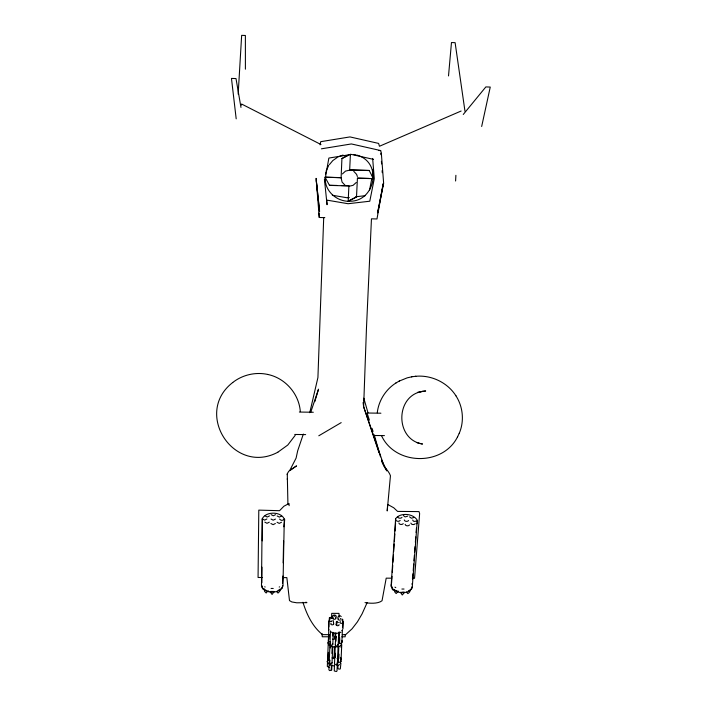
<?xml version="1.0" encoding="UTF-8"?>
<svg xmlns="http://www.w3.org/2000/svg" width="707" height="707" viewBox="0 0 707 707"><rect width="100%" height="100%" fill="white"/><g stroke="black" fill="none" stroke-linecap="round" stroke-linejoin="round"><path stroke-width="1.06" d="M261.943 567.155L261.846 582.815M262.217 540.873L262.447 518.965L264.621 520.131L266.875 519M282.906 576.019L282.482 583.204M283.162 562.896L283.587 541.014M283.869 526.795C285.805 511.965 284.073 523.975 279.601 519.097M345.219 634.966L345.157 636.795L341.888 636.795M412.685 519.972C413.745 523.975 419.525 517.63 416.768 523.852M323.7 217.738L317.92 377.547L309.763 412.685M410.882 523.074C411.147 524.815 414.329 525.071 415.239 523.701M328.614 621.594L328.649 630.078M327.562 660.444L327.323 666.471L329.144 667.346M327.597 659.569L328.304 641.832M328.348 640.86L328.808 629.133M328.896 627.021L329.1 621.789M329.144 620.746L329.418 617.6L331.362 617.291M328.092 659.94L328.402 652.322M328.923 639.252L329.1 634.895M329.665 620.746L329.771 618.033L331.362 618.431M329.162 663.785L328.914 669.829L329.674 670.625L331.707 670.068L331.954 664.792M329.197 662.91L329.922 645.111A1.432 0.893 2.4 0 0 330.381 645.747M329.957 644.139L330.478 631.298M329.603 665.464L329.824 660.002M330.319 647.983L330.54 642.522M331.512 618.545L331.724 613.358L338.962 613.376L339.174 616.044M332.873 618.422C330.496 613.809 338.37 613.879 335.728 618.431M409.556 516.861L411.386 518.249L413.86 517.48M455.6 181.001L455.891 175.309M331.238 669.829L331.415 665.464M331.919 653.445L332.184 646.896M332.644 635.973L332.776 632.694M332.034 662.91L332.732 646.163M332.82 644.139L333.306 632.376M333.66 623.954L333.306 620.622M334.075 657.148L334.526 646.737M334.871 638.492L335.1 633.172M334.42 665.694L334.27 670.97L336.382 671.526L337 670.97L337.301 664.686M334.499 663.811L335.224 647.046M335.304 645.023L335.816 633.251M336.178 624.829L336.32 621.886L337.301 621.267M335.277 657.616L335.472 653.25M335.984 641.222L336.178 636.848M336.691 624.829L336.815 622.107L338.423 622.505M338.22 619.279C336.629 616.928 339.855 614.312 341.207 616.584M337.336 663.811L338.079 647.046M338.167 645.031L338.733 632.182M337.99 665.243L337.919 668.495L338.962 669.14L340.314 668.902L340.907 663.228M338.167 661.354L338.812 646.728M338.998 642.619L339.475 631.943M338.803 658.456L338.998 654.09M339.484 643.193L339.731 637.741M340.465 661.725L340.668 657.36M341.11 647.55L341.357 642.106M340.995 661.354L341.755 644.643M341.843 642.628L342.435 629.813M342.524 627.719L342.895 619.774L342.108 619.023M342.948 628.947L343.284 621.63M325.653 183.29C328.048 193.55 337.752 201 348.189 201.301L348.896 185.782L341.34 185.579M405.155 524.338C405.403 526.088 408.611 526.326 409.512 524.965M404.254 519.901C404.501 521.633 407.674 521.872 408.584 520.529M403.361 515.544L405.173 516.923L407.656 516.154M238.171 94.093L241.653 35.35L245.382 35.483L245.4 69.198M398.889 522.986C399.128 524.735 402.327 524.965 403.237 523.613M397.688 516.764C397.926 518.487 401.081 518.699 401.991 517.383M395.522 520.131L395.611 518.664C400.436 512.23 413.348 513.406 417.298 520.299L412.208 587.968C408.178 595.435 391.669 593.792 391.192 584.698M395.814 519.839C396.044 521.58 399.225 521.793 400.135 520.458M387.569 505.523L387.206 510.967L390.45 475.723C388.523 470.005 382.434 466.426 381.524 460.054L386.764 470.676M391.086 586.28L395.611 518.664M391.563 583.134L392.023 576.302M392.288 572.272L392.747 565.441M392.968 562.189L393.481 554.588M393.675 551.637L394.188 544.028M394.356 541.553L394.86 533.953M395.063 530.992L395.593 523.092M412.552 579.201L412.968 573.775M413.215 570.514L413.71 564M413.957 560.748L414.373 555.322M414.62 552.07L415.036 546.644M415.363 542.296L415.778 536.869M416.105 532.53L416.441 528.191M448.512 75.932L451.473 42.535L455.114 42.667L464.985 111.299M287.926 504.321L287.272 473.708L288.792 471.216L296.542 465.869L289.693 470.579L296.092 458.109L297.691 450.766L303.338 434.054M342.374 619.774L341.949 620.251M335.33 615.726L334.455 616.265L333.501 615.717M377.264 412.808C378.59 400.692 385.722 389.46 396 382.955M320.138 144.873L320.695 141.683L349.974 136.919L378.625 143.415L379.447 146.269L461.123 111.026M325.573 174.125L325.918 172.093M356.682 155.045C383.671 162.336 374.869 203.324 348.162 201.159L356.478 196.864M369.549 190.024L371.855 178.376M372.28 176.264L372.907 173.091L372.651 169.927M411.757 587.756L411.828 586.987M481.67 126.482L490.251 87.067L485.85 86.917L463.253 114.472M274.13 591.662L272.062 594.454L270.083 591.644M281.483 522.261L279.238 523.401L277.038 522.226M281.545 516.004L279.327 517.117L277.144 515.969M275.359 523.525L273.105 524.674L270.905 523.498M275.456 519.071L273.211 520.193L271.028 519.035M275.544 514.678L273.317 515.783L271.152 514.643M269.296 522.164L267.025 523.304L264.842 522.137M269.482 515.907L267.246 517.02L265.081 515.871M314.792 401.691L318.53 389.15L310.762 412.128M459.232 433.329C464.472 421.186 463.058 406.587 455.776 395.575M367.163 602.576L362.081 613.879L357.433 621.842L352.068 628.806L345.696 634.63L342.294 634.683M268.156 590.513L266.185 593.005L264.657 591.494L264.073 589.09M282.049 588.136L282.712 585.758L282.42 586.377M381.559 435.804C395.487 465.683 443.095 466.284 457.623 436.687M326.095 171.076L328.737 165.411M457.544 436.864L459.294 433.197M398.341 591.096L396.176 593.562L394.824 592.059L394.32 589.682M404.431 592.537L402.256 595.002L400.462 592.219M411.271 588.728L410.467 589.682M412.225 583.54L411.783 584.088M295.226 435.3L287.776 445.039L277.763 452.259M281.89 588.357L280.493 589.629L279.866 589.205M329.418 164.598L332.811 160.569L337.159 157.511M342.409 173.94L345.537 171.094L349.691 170.14M356.231 182.512L353.102 185.331L348.975 186.277M232.736 382.514C193.144 413.029 233.761 475.723 277.816 452.233M341.516 644.978L338.98 646.649M394.073 589.62L393.207 590.151L392.42 589.488L391.351 586.289M232.691 382.54C242.395 374.851 255.519 371.785 267.617 374.427M264.498 589.143L263.216 589.134M399.155 381.117L407.205 377.847L411.872 376.787M318.786 435.786L341.189 422.627M395.726 383.114L399.455 380.94M409.592 590.212L410.352 589.797M348.507 155.027L341.923 158.483L341.11 177.766L325.043 177.183L341.092 177.625M341.949 158.615L349.479 154.665M348.189 201.301L356.505 197.014L357.433 178.084L369.16 178.411M338.14 665.34L339.59 664.598M339.59 632.818L341.057 632.111M404.201 592.024L401.656 592.21M273.636 591.45L270.569 591.432M279.203 587.049L279.654 586.854M338.026 156.901L343.028 155.045M404.024 589.046L401.885 589.046M417.598 392.323L425.685 390.953L420.091 391.731M423.095 391.298C395.027 394.992 394.656 439.657 422.539 444.04L417.05 442.715M273.238 588.454L271.064 588.445M365.015 602.62C368.851 603.274 377.732 604.176 382.045 600.729L386.199 578.158L391.651 578.185M321.42 148.815L351.379 143.945L380.684 150.564L378.492 150.494M415.46 376.31C431.155 374.745 447.425 382.407 455.918 395.77M411.483 376.831L415.857 376.257M349.267 197.536L347.128 197.774L332.334 195.256M355.674 196.793L365.289 195.68M337.858 633.269L332.237 632.809M397.201 590.902L394.444 590.009M408.346 590.981C411.536 589.09 409.76 592.669 407.824 593.606L406.481 592.104M278.063 590.398C282.022 588.18 279.954 591.476 278.01 593.049L276.499 591.538M329.135 634.665L322.516 634.63C312.414 626.535 306.705 614.365 302.941 602.284M328.799 636.777L322.259 636.768L322.003 633.534M334.252 636.786L336.435 636.786M262.324 577.513L258.064 577.486L258.797 510.127L279.548 510.693L283.922 506.212L289.048 503.534L289.128 505.691M282.579 577.601L286.848 577.619L289.49 600.588L291.823 601.949L296.746 602.797L306.918 602.664L305.919 602.125M412.375 578.282L414.549 578.291L419.631 513.6L419.012 511.594L397.573 511.408L393.764 507.794L387.825 504.498M294.739 434.46L305.654 434.602M373.605 435.477L384.422 435.609M299.379 412.048L313.316 412.252M380.905 413.206L367.092 413.012L369.408 420.179M316.276 180.665L319.573 211.384L316.1 178.358L319.272 217.491L324.822 217.632M349.647 169.866L369.16 170.414L373.455 178.668L357.459 178.217M369.195 170.555L349.673 169.998L350.416 154.17M329.471 185.252L337.027 185.455M348.913 185.923L329.489 185.393L325.043 177.183L325.662 183.431M266.194 590.354L264.135 589.417M335.365 647.259L331.671 646.649M334.561 665.967L330.894 665.34M353.535 154.541L355.63 154.877M373.464 159.358L351.397 154.409L328.861 158.059L324.672 181.69L324.442 179.49L327.067 204.703L326.59 200.072L348.074 203.722L369.788 201.221L374.286 178.685L372.651 158.412M267.564 374.418C285.098 377.927 299.079 393.799 300.316 411.642M395.787 587.605L394.921 587.146M339.351 617.052L338.856 616.584M264.71 586.792L265.152 586.996M320.987 144.528L241.564 104.009L241.573 105.096M392.111 587.163L391.475 586.607M344.945 185.11L342.082 182.123L341.136 177.908M353.747 171.324L356.593 174.337L357.362 176.494M262.483 588.277L263.075 589.028M340.359 658.173L341.163 659.269M328.888 644.978L327.774 642.707M328.145 663.643L327.041 661.337M262.014 586.289L261.749 585.67L262.332 588.056M386.756 470.835L384.361 466.841L363.637 406.764L363.08 402.53M379.023 452.807L363.637 406.764L366.473 327.915L371.458 218.825L376.981 218.967L383.238 183.59L377.6 212.887L383.645 183.316L381.294 152.668L380.587 150.467M372.05 428.362L373.04 431.438M342.011 640.586L342.356 641.744M363.813 398.191L367.993 412.853M374.25 434.832L380.516 456.819M363.707 398.872L364.114 401.046M240.972 107.411L236.005 78.565L231.472 78.415L236.191 118.847M318.919 213.081L319.272 217.491M380.79 153.198L380.905 154.683M381.409 161.311L381.603 163.944M382.107 170.661L382.257 172.676M287.219 474.167L287.219 474.627M287.236 478.825L287.236 479.293M335.507 617.998A1.432 0.857 2.5 0 1 335.171 619.129A1.432 0.857 2.5 0 1 333.244 618.97A1.432 0.857 2.5 0 1 333.244 617.821M331.954 620.525A1.441 0.866 2.3 0 1 331.848 621.179M331.344 621.497A1.441 0.866 2.3 0 1 329.365 621.179A1.441 0.866 2.3 0 1 329.815 619.995M342.542 622.054A1.441 0.866 2.8 0 1 342.108 623.238A1.441 0.866 2.8 0 1 340.12 622.911A1.441 0.866 2.8 0 1 340.553 621.727M333.439 623.521A1.441 0.866 2.4 0 1 333.094 624.67A1.441 0.866 2.4 0 1 331.15 624.511A1.441 0.866 2.4 0 1 331.159 623.335M340.429 620.03A1.432 0.857 2.7 0 1 338.839 619.968A1.432 0.857 2.7 0 1 338.255 619.058M340.306 618.545A1.432 0.857 2.7 0 1 341.013 619.067M338.989 624.608A1.449 0.875 2.7 0 1 338.176 625.651A1.449 0.875 2.7 0 1 336.338 625.2A1.449 0.875 2.7 0 1 336.841 624.078M338.706 632.412A1.441 0.875 2.7 0 1 338.361 632.809M342.276 630.246A1.432 0.875 2.8 0 1 341.781 630.573M330.637 664.695A1.423 0.91 2.4 0 1 329.223 664.023M331.972 632.182A1.441 0.875 2.4 0 1 330.699 631.74M330.54 631.528A1.441 0.875 2.4 0 1 330.514 631.068M333.881 658.464A1.405 0.893 2.5 0 1 333.669 658.65M327.624 660.674A1.414 0.901 2.3 0 1 327.73 659.993M337.266 664.916A1.423 0.91 2.7 0 1 336.93 665.322M340.588 662.866A1.414 0.901 2.9 0 1 340.306 663.007M338.591 662.866A1.414 0.901 2.9 0 1 338.353 662.68M341.781 642.398A1.423 0.884 2.9 0 1 340.977 643.458A1.423 0.884 2.9 0 1 339.157 642.999A1.423 0.884 2.9 0 1 339.652 641.859M337.699 644.395A1.432 0.893 2.7 0 1 337.875 645.606A1.432 0.893 2.7 0 1 335.966 645.756A1.432 0.893 2.7 0 1 335.472 644.581M332.599 643.697A1.432 0.893 2.4 0 1 332.157 644.917A1.432 0.893 2.4 0 1 330.178 644.59A1.432 0.893 2.4 0 1 330.629 643.37M339.811 639.985A1.423 0.875 2.8 0 1 338.459 640.206M334.809 638.262A1.423 0.875 2.5 0 1 334.217 639.252A1.423 0.875 2.5 0 1 332.493 639.11M330.523 641.629A1.423 0.884 2.3 0 1 328.941 641.558A1.423 0.884 2.3 0 1 328.375 640.63M331.777 645.977A1.432 0.893 2.4 0 1 330.682 645.889M337.752 646.631A1.432 0.893 2.7 0 1 335.728 646.631M328.366 642.062A1.423 0.884 2.3 0 1 328.34 641.603M334.013 656.918A1.405 0.893 2.5 0 1 333.571 657.855A1.405 0.893 2.5 0 1 332.016 657.917M329.762 660.347A1.414 0.901 2.3 0 1 328.198 660.285A1.414 0.901 2.3 0 1 327.633 659.339M336.877 663.166A1.423 0.91 2.7 0 1 337.045 664.394A1.423 0.91 2.7 0 1 335.162 664.553A1.423 0.91 2.7 0 1 334.658 663.352M340.527 660.718A1.414 0.901 2.9 0 1 340.703 661.938A1.414 0.901 2.9 0 1 338.821 662.097A1.414 0.901 2.9 0 1 338.326 660.904M331.972 662.671A1.423 0.901 2.4 0 1 331.15 663.767A1.423 0.901 2.4 0 1 329.356 663.299A1.423 0.901 2.4 0 1 329.86 662.123M338.361 658.897A1.405 0.893 2.8 0 1 336.983 658.668M262.173 518.965L261.484 585.67C263.791 594.322 280.449 594.242 282.977 585.758L284.294 519.141C281.165 511.214 265.532 511.205 262.173 518.965"/></g></svg>
